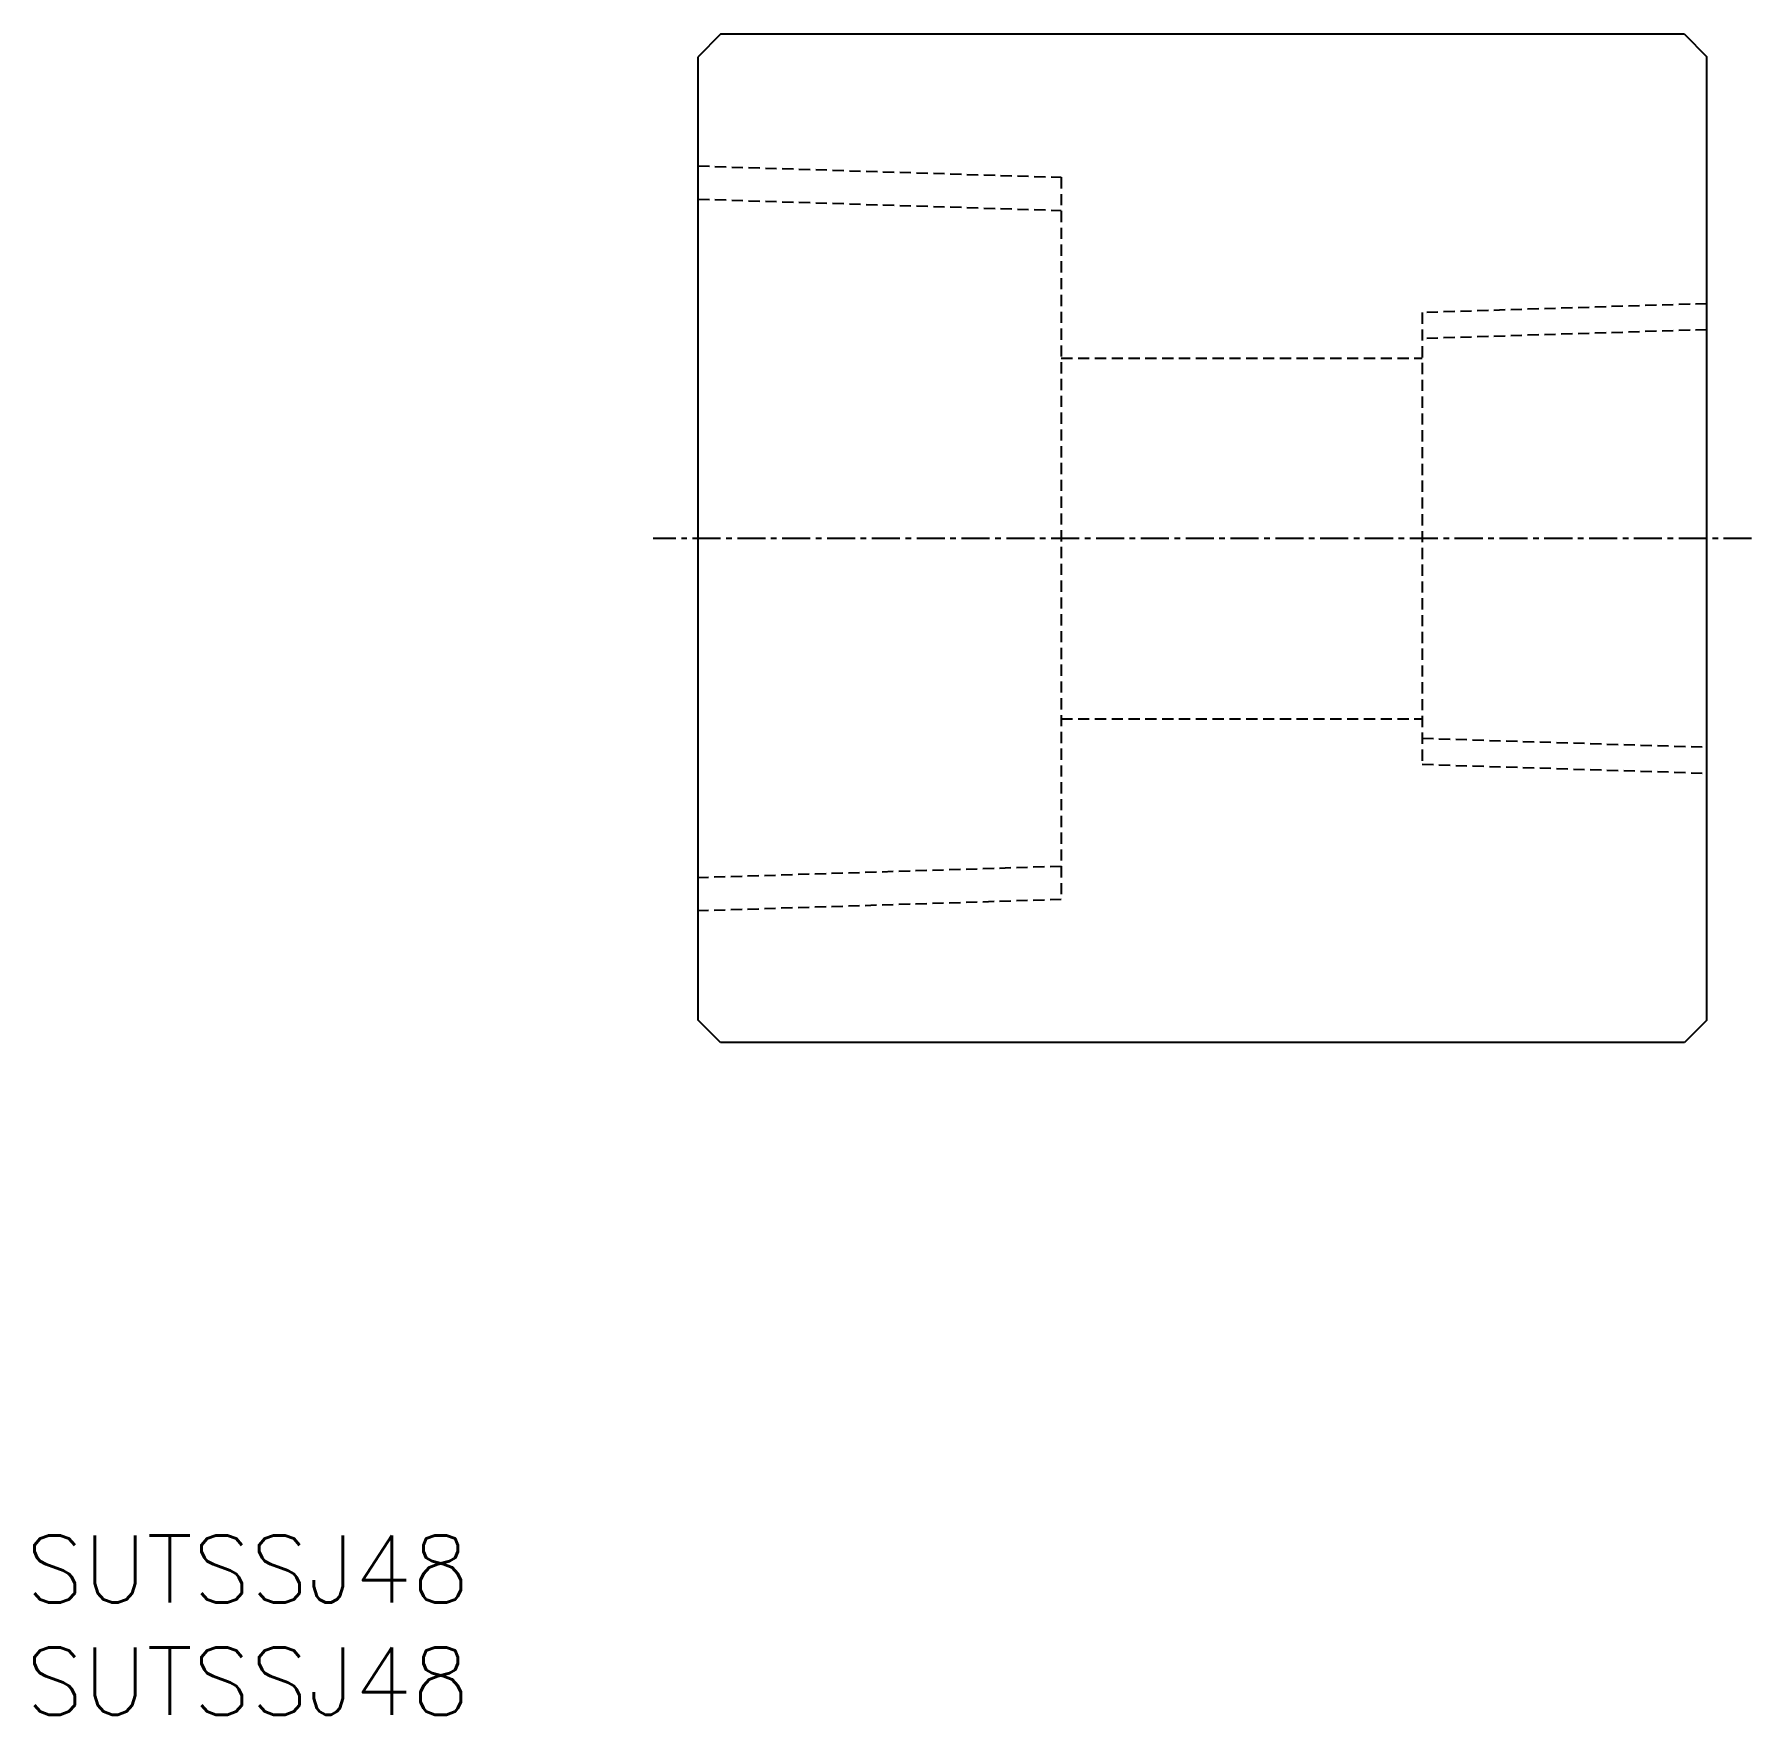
# Model space of a CAD drawing. Extents: x 0.4 to 77, y 0 to 75.
import ezdxf

# ---------------------------------------------------------------- set-up
doc = ezdxf.new("R2010")
doc.units = 0
doc.linetypes.add('CENTER', pattern=[2, 1.25, -0.25, 0.25, -0.25])
doc.linetypes.add('DASHED', pattern=[0.75, 0.5, -0.25])
doc.layers.get('0').update_dxf_attribs({"linetype": 'CONTINUOUS'})
doc.layers.add('CENTER', color=1, linetype='CENTER')
doc.styles.get("Standard").update_dxf_attribs({"font": 'txt.shx'})

# ---------------------------------------------------------------- blocks, each defined once
blk = doc.blocks.new('*U2')
at = {"color": 7, "linetype": 'CONTINUOUS'}
blk.add_text('SUTSSJ48', height=3, dxfattribs=at).set_placement((0, 0))
blk = doc.blocks.new('*U3')
at = {"color": 7, "linetype": 'CONTINUOUS'}
blk.add_text('SUTSSJ48', height=3, dxfattribs=at).set_placement((0, 5))

msp = doc.modelspace()

# ---------------------------------------------------------------- linework, layer by layer
at = {"color": 7, "linetype": 'CONTINUOUS'}
for p, q in [((31, 75), (30, 74)), ((74, 75), (31, 75)), ((74, 75), (75, 74)), ((30, 31), (30, 74)), ((75, 31), (75, 74)), ((31, 30), (30, 31)), ((75, 31), (74, 30)), ((74, 30), (31, 30))]:
    msp.add_line(p, q, dxfattribs=at)
at = {"color": 3, "linetype": 'DASHED'}
for p, q in [((30, 69.1245), (46.2, 68.61825)), ((46.2, 68.61825), (46.2, 36.38175)), ((30, 67.6455), (46.2, 67.13925)), ((75, 62.9775), (62.3, 62.580625)), ((62.3, 62.580625), (62.3, 42.419375)), ((75, 61.8155), (62.3, 61.418625)), ((46.2, 60.55), (62.3, 60.55)), ((46.2, 44.45), (62.3, 44.45)), ((62.3, 43.581375), (75, 43.1845)), ((62.3, 42.419375), (75, 42.0225)), ((46.2, 37.86075), (30, 37.3545)), ((46.2, 36.38175), (30, 35.8755))]:
    msp.add_line(p, q, dxfattribs=at)
at = {"layer": 'CENTER', "color": 1, "linetype": 'CENTER'}
msp.add_line((77, 52.5), (28, 52.5), dxfattribs=at)

# ---------------------------------------------------------------- block references
at = {"color": 7, "linetype": 'CONTINUOUS'}
for name in ['*U3', '*U2']:
    msp.add_blockref(name, (0, 0), dxfattribs=at)

doc.saveas('drawing.dxf')
